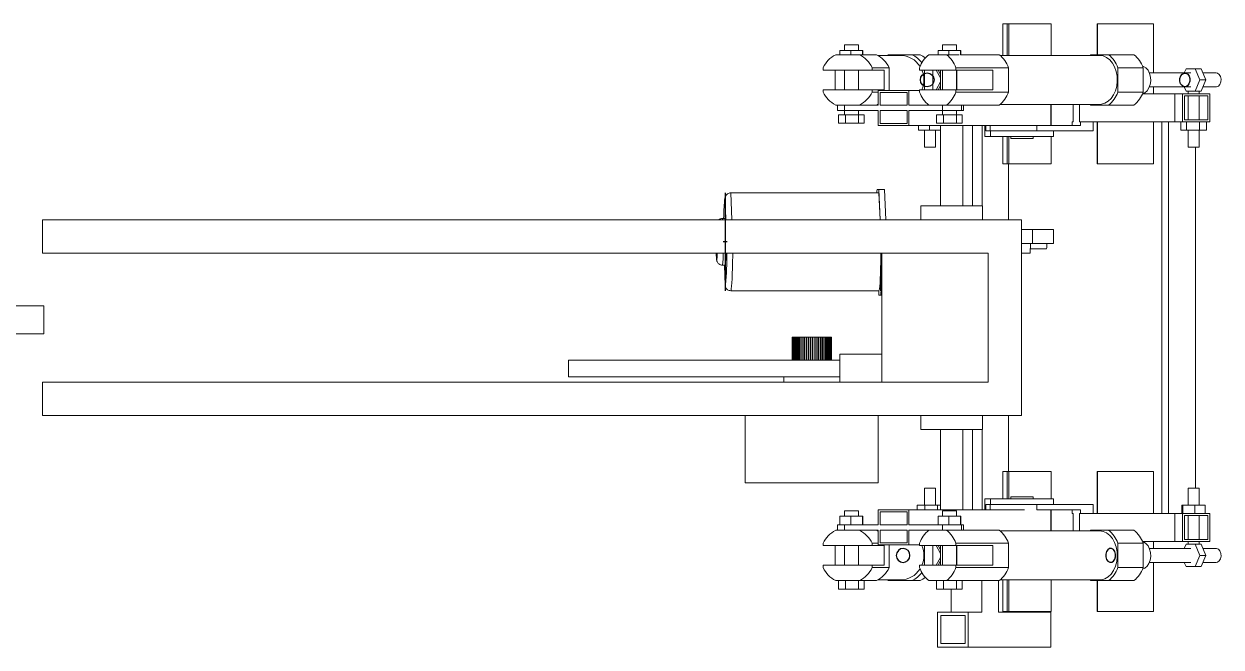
# Model space of a CAD drawing. Header units: millimetres. Extents: x 0 to 1189, y 0 to 841.
# Drawn here: x 562.8 to 648.4, y 146.2 to 190.8 of the extents above; entities that cross this region are included whole.
import ezdxf

# ---------------------------------------------------------------- set-up
doc = ezdxf.new("R2010")
doc.units = ezdxf.units.MM
doc.linetypes.add('CENTERX2', pattern=[20.32, 12.7, -2.54, 2.54, -2.54])

msp = doc.modelspace()

# ---------------------------------------------------------------- linework, layer by layer
at = {"color": 7, "linetype": 'Continuous', "lineweight": 15}
for p, q in [((632.813, 190.759), (632.813, 188.509)), ((633.13, 190.759), (632.813, 190.759)), ((633.13, 190.759), (633.13, 188.509)), ((633.261, 190.759), (633.13, 190.759)), ((633.261, 190.759), (633.261, 188.509)), ((633.261, 190.759), (636.274, 190.759)), ((636.274, 190.759), (636.274, 188.509)), ((639.565, 190.759), (639.565, 188.559)), ((639.565, 190.759), (639.597, 190.759)), ((639.597, 190.759), (639.597, 188.559)), ((639.597, 190.759), (643.6, 190.759)), ((643.6, 187.259), (643.6, 190.759)), ((621.496, 189.271), (621.496, 188.871)), ((621.496, 189.271), (622.496, 189.271)), ((622.496, 188.871), (622.496, 189.271)), ((628.503, 189.271), (628.503, 188.871)), ((628.503, 189.271), (629.503, 189.271)), ((629.503, 188.871), (629.503, 189.271)), ((620.875, 188.559), (622.573, 188.559)), ((621.18, 188.559), (621.18, 188.871)), ((621.18, 188.871), (621.964, 188.871)), ((621.964, 188.559), (621.964, 188.871)), ((621.964, 188.871), (622.779, 188.871)), ((622.777, 188.559), (622.573, 188.559)), ((622.779, 188.558), (622.779, 188.871)), ((622.779, 188.871), (622.811, 188.871)), ((623.795, 188.559), (622.78, 188.559)), ((622.811, 188.559), (622.811, 188.871)), ((625.479, 188.509), (623.889, 188.509)), ((624.536, 188.509), (624.63, 188.559)), ((624.63, 188.559), (626.328, 188.559)), ((626.916, 188.559), (626.328, 188.559)), ((627.541, 188.559), (628.79, 188.559)), ((628.188, 188.559), (628.188, 188.871)), ((628.188, 188.871), (628.971, 188.871)), ((629.697, 188.559), (628.79, 188.559)), ((628.971, 188.559), (628.971, 188.871)), ((628.971, 188.871), (629.787, 188.871)), ((629.787, 188.544), (629.787, 188.871)), ((629.787, 188.871), (629.818, 188.871)), ((632.558, 188.559), (629.788, 188.559)), ((629.818, 188.559), (629.818, 188.871)), ((639.746, 188.509), (632.627, 188.509)), ((639.052, 188.509), (639.122, 188.559)), ((639.122, 188.559), (640.371, 188.559)), ((642.185, 188.559), (640.371, 188.559)), ((619.971, 187.459), (619.971, 187.631)), ((619.971, 187.459), (623.477, 187.459)), ((620.83, 187.459), (620.83, 186.059)), ((621.496, 187.459), (621.496, 186.059)), ((622.496, 186.059), (622.496, 187.459)), ((623.477, 187.459), (623.477, 187.631)), ((624.699, 187.631), (623.477, 187.631)), ((624.337, 187.459), (623.477, 187.459)), ((624.337, 186.059), (624.337, 187.459)), ((624.699, 186.009), (624.699, 187.631)), ((626.876, 187.459), (626.876, 187.631)), ((626.876, 187.459), (629.456, 187.459)), ((627.233, 186.059), (627.233, 187.459)), ((627.821, 186.059), (627.821, 187.459)), ((628.366, 186.909), (628.057, 187.459)), ((628.366, 187.151), (628.192, 187.459)), ((628.366, 187.459), (628.366, 186.059)), ((628.503, 187.459), (628.503, 186.059)), ((629.456, 187.459), (629.456, 187.631)), ((633.223, 187.631), (629.456, 187.631)), ((632.106, 187.459), (629.456, 187.459)), ((629.503, 186.059), (629.503, 187.459)), ((629.527, 187.459), (629.527, 186.059)), ((632.106, 186.059), (632.106, 187.459)), ((633.223, 185.887), (633.223, 187.631)), ((642.85, 187.631), (641.036, 187.631)), ((641.036, 185.887), (641.036, 187.631)), ((642.85, 185.887), (642.85, 187.631)), ((645.795, 187.259), (645.919, 187.559)), ((645.919, 187.559), (646.581, 187.559)), ((646.581, 187.559), (646.912, 186.759)), ((647, 187.559), (646.581, 187.559)), ((647, 187.559), (647.331, 186.759)), ((628.057, 186.059), (628.366, 186.609)), ((646.25, 187.259), (643.297, 187.259)), ((646.912, 186.759), (646.581, 185.959)), ((647.331, 186.759), (646.912, 186.759)), ((647.331, 186.759), (647, 185.959)), ((648.064, 187.259), (647.124, 187.259)), ((619.971, 185.887), (619.971, 186.059)), ((619.971, 186.059), (623.477, 186.059)), ((623.477, 185.887), (623.477, 186.059)), ((623.477, 186.059), (624.337, 186.059)), ((623.922, 185.887), (623.477, 185.887)), ((623.922, 186.009), (623.922, 184.959)), ((626.112, 186.009), (623.922, 186.009)), ((625.989, 185.869), (624.045, 185.869)), ((624.045, 185.869), (624.045, 184.959)), ((625.989, 184.959), (625.989, 185.869)), ((626.112, 184.959), (626.112, 186.009)), ((626.876, 186.009), (626.112, 186.009)), ((626.876, 185.887), (626.876, 186.059)), ((626.876, 186.059), (629.456, 186.059)), ((628.192, 186.059), (628.366, 186.367)), ((628.366, 186.317), (628.327, 186.298)), ((629.456, 185.887), (629.456, 186.059)), ((629.456, 186.059), (632.106, 186.059)), ((633.223, 185.887), (629.456, 185.887)), ((642.85, 185.887), (641.036, 185.887)), ((642.801, 185.759), (645.118, 185.759)), ((643.297, 186.259), (646.25, 186.259)), ((643.6, 185.759), (643.6, 186.259)), ((645.118, 185.759), (645.118, 183.759)), ((645.118, 185.759), (645.671, 185.759)), ((645.671, 185.759), (645.671, 183.759)), ((647.617, 185.759), (645.671, 185.759)), ((645.919, 185.959), (645.795, 186.259)), ((646.061, 185.959), (645.919, 185.959)), ((646.06, 185.959), (646.06, 185.759)), ((646.44, 185.959), (646.061, 185.959)), ((646.581, 185.959), (646.44, 185.959)), ((647, 185.959), (646.581, 185.959)), ((646.86, 185.759), (646.86, 185.959)), ((647.124, 186.259), (648.064, 186.259)), ((647.617, 183.759), (647.617, 185.759)), ((620.875, 184.959), (622.279, 184.959)), ((620.996, 184.959), (620.996, 184.559)), ((621.513, 184.559), (621.513, 184.959)), ((623.922, 184.959), (622.279, 184.959)), ((623.922, 185.028), (623.795, 184.959)), ((623.889, 185.009), (623.922, 185.009)), ((625.989, 184.959), (624.045, 184.959)), ((627.742, 184.959), (626.112, 184.959)), ((627.742, 184.959), (628.79, 184.959)), ((628.521, 184.959), (628.521, 184.559)), ((629.286, 184.959), (628.79, 184.959)), ((629.879, 184.959), (629.286, 184.959)), ((629.879, 184.559), (629.879, 184.959)), ((629.966, 184.959), (629.879, 184.959)), ((632.558, 184.959), (629.969, 184.959)), ((630.003, 184.559), (630.003, 184.959)), ((632.627, 185.009), (639.746, 185.009)), ((636.243, 183.509), (636.243, 185.009)), ((636.274, 185.009), (636.274, 183.509)), ((637.846, 185.009), (637.846, 183.759)), ((638.306, 185.009), (638.306, 183.759)), ((639.122, 184.959), (639.052, 185.009)), ((639.122, 184.959), (640.371, 184.959)), ((642.185, 184.959), (640.371, 184.959)), ((647.481, 185.619), (645.807, 185.619)), ((645.807, 185.619), (645.807, 183.899)), ((646.06, 185.619), (646.06, 183.899)), ((646.86, 183.899), (646.86, 185.619)), ((647.481, 183.899), (647.481, 185.619)), ((620.996, 184.559), (621.513, 184.559)), ((621.073, 183.671), (621.073, 184.271)), ((621.571, 184.271), (621.073, 184.271)), ((621.496, 184.559), (621.496, 184.271)), ((623.922, 184.559), (621.513, 184.559)), ((621.571, 183.671), (621.571, 184.271)), ((622.493, 184.271), (621.571, 184.271)), ((622.493, 183.671), (622.493, 184.271)), ((622.918, 184.271), (622.493, 184.271)), ((622.496, 184.271), (622.496, 184.559)), ((622.918, 183.671), (622.918, 184.271)), ((623.922, 184.559), (623.922, 183.509)), ((625.989, 184.559), (624.045, 184.559)), ((624.045, 184.559), (624.045, 183.649)), ((625.989, 183.649), (625.989, 184.559)), ((626.112, 183.509), (626.112, 184.559)), ((628.521, 184.559), (626.112, 184.559)), ((628.08, 183.671), (628.08, 184.271)), ((628.578, 184.271), (628.08, 184.271)), ((628.503, 184.559), (628.503, 184.271)), ((628.521, 184.559), (629.879, 184.559)), ((628.578, 183.671), (628.578, 184.271)), ((629.501, 184.271), (628.578, 184.271)), ((629.501, 183.671), (629.501, 184.271)), ((629.926, 184.271), (629.501, 184.271)), ((629.503, 184.271), (629.503, 184.559)), ((629.879, 184.559), (630.003, 184.559)), ((629.926, 183.671), (629.926, 184.271)), ((621.571, 183.671), (621.073, 183.671)), ((622.493, 183.671), (621.571, 183.671)), ((622.918, 183.671), (622.493, 183.671)), ((623.922, 183.509), (626.112, 183.509)), ((624.045, 183.649), (625.989, 183.649)), ((635.254, 183.509), (626.112, 183.509)), ((626.803, 183.159), (626.803, 183.509)), ((627.586, 183.159), (626.803, 183.159)), ((627.218, 183.159), (627.218, 181.959)), ((627.586, 183.159), (627.586, 183.509)), ((628.366, 183.159), (627.586, 183.159)), ((628.018, 181.959), (628.018, 183.159)), ((628.578, 183.671), (628.08, 183.671)), ((628.366, 183.509), (628.366, 177.759)), ((629.501, 183.671), (628.578, 183.671)), ((629.926, 183.671), (629.501, 183.671)), ((629.966, 177.759), (629.966, 183.509)), ((630.656, 183.509), (630.656, 177.759)), ((631.343, 183.509), (631.343, 177.759)), ((631.526, 182.709), (631.526, 183.509)), ((631.618, 183.509), (631.618, 183.109)), ((631.925, 183.509), (631.925, 183.109)), ((635.254, 183.109), (635.254, 183.509)), ((638.368, 183.509), (635.254, 183.509)), ((637.784, 183.509), (637.784, 183.759)), ((637.846, 183.759), (637.784, 183.759)), ((638.368, 183.759), (638.306, 183.759)), ((638.368, 183.759), (639.279, 183.759)), ((638.368, 183.759), (638.368, 183.509)), ((639.279, 183.109), (639.279, 183.759)), ((639.279, 183.759), (645.118, 183.759)), ((639.565, 183.759), (639.565, 180.759)), ((639.597, 183.759), (639.597, 180.759)), ((643.6, 180.759), (643.6, 183.759)), ((644.197, 155.759), (644.197, 183.759)), ((644.658, 155.759), (644.658, 183.759)), ((645.118, 183.759), (645.671, 183.759)), ((645.537, 183.159), (645.537, 183.759)), ((645.954, 183.159), (645.537, 183.159)), ((645.671, 183.759), (646.531, 183.759)), ((645.807, 183.899), (647.481, 183.899)), ((645.954, 183.159), (645.954, 183.759)), ((646.876, 183.159), (645.954, 183.159)), ((646.06, 183.159), (646.06, 181.959)), ((646.876, 183.759), (646.531, 183.759)), ((646.86, 181.959), (646.86, 183.159)), ((646.876, 183.159), (646.876, 183.759)), ((646.954, 183.759), (646.876, 183.759)), ((647.382, 183.159), (646.876, 183.159)), ((646.954, 183.759), (647.617, 183.759)), ((647.382, 183.159), (647.382, 183.759)), ((631.934, 182.709), (631.526, 182.709)), ((631.618, 183.109), (631.934, 183.109)), ((631.934, 182.709), (631.934, 183.109)), ((631.934, 183.109), (635.254, 183.109)), ((636.442, 182.709), (631.934, 182.709)), ((632.813, 182.709), (632.813, 180.759)), ((633.13, 182.709), (633.13, 180.759)), ((633.261, 182.709), (633.261, 180.759)), ((633.383, 182.709), (633.383, 182.559)), ((633.383, 182.559), (634.884, 182.559)), ((634.884, 182.559), (634.983, 182.559)), ((634.983, 182.559), (634.983, 182.709)), ((635.254, 183.109), (639.279, 183.109)), ((636.274, 182.709), (636.274, 180.759)), ((636.442, 182.709), (636.442, 183.109)), ((628.018, 181.959), (627.218, 181.959)), ((646.86, 181.959), (646.06, 181.959)), ((646.604, 157.559), (646.604, 181.959)), ((633.13, 180.759), (632.813, 180.759)), ((633.261, 180.759), (633.13, 180.759)), ((633.221, 180.759), (633.221, 176.759)), ((633.261, 180.759), (636.274, 180.759)), ((639.565, 180.759), (639.597, 180.759)), ((639.597, 180.759), (643.6, 180.759)), ((623.832, 178.915), (623.966, 178.915)), ((623.966, 178.915), (624.055, 176.759)), ((624.366, 178.915), (623.966, 178.915)), ((624.366, 178.915), (624.455, 176.759)), ((613.373, 178.683), (623.964, 178.683)), ((624.043, 176.759), (623.964, 178.683)), ((626.966, 177.759), (626.966, 176.759)), ((626.966, 177.759), (631.366, 177.759)), ((631.366, 176.759), (631.366, 177.759)), ((564.166, 176.759), (564.166, 174.359)), ((564.166, 176.759), (634.166, 176.759)), ((612.973, 176.849), (612.774, 176.849)), ((634.166, 176.759), (634.166, 162.759)), ((634.939, 176.059), (634.166, 176.059)), ((634.939, 175.059), (634.939, 176.059)), ((636.44, 176.059), (636.44, 175.059)), ((634.939, 175.059), (634.166, 175.059)), ((634.791, 175.059), (634.773, 174.369)), ((634.781, 174.683), (635.954, 174.683)), ((564.166, 174.359), (631.766, 174.359)), ((624.118, 174.259), (624.118, 171.969)), ((624.166, 165.159), (624.166, 174.359)), ((631.766, 174.359), (631.766, 165.159)), ((634.773, 174.369), (634.166, 174.369)), ((612.774, 173.518), (612.973, 173.518)), ((612.92, 173.518), (612.98, 172.064)), ((613.373, 171.683), (623.964, 171.683)), ((623.965, 171.369), (623.952, 171.683)), ((624.093, 171.369), (623.965, 171.369)), ((624.166, 171.369), (624.093, 171.369)), ((564.27, 170.596), (556.27, 170.596)), ((564.27, 170.596), (564.27, 168.596)), ((564.27, 168.596), (556.27, 168.596)), ((617.767, 168.359), (617.767, 166.729)), ((617.769, 168.359), (617.767, 168.359)), ((617.769, 166.729), (617.769, 168.359)), ((617.781, 168.359), (617.769, 168.359)), ((617.781, 168.359), (617.781, 166.729)), ((617.785, 168.359), (617.781, 168.359)), ((617.785, 166.729), (617.785, 168.359)), ((617.81, 168.359), (617.785, 168.359)), ((617.81, 168.359), (617.81, 166.729)), ((617.817, 168.359), (617.81, 168.359)), ((617.817, 166.729), (617.817, 168.359)), ((617.854, 168.359), (617.817, 168.359)), ((617.854, 168.359), (617.854, 166.729)), ((617.864, 168.359), (617.854, 168.359)), ((617.864, 166.729), (617.864, 168.359)), ((617.912, 168.359), (617.864, 168.359)), ((617.912, 168.359), (617.912, 166.729)), ((617.925, 168.359), (617.912, 168.359)), ((617.925, 166.729), (617.925, 168.359)), ((617.985, 168.359), (617.925, 168.359)), ((617.985, 168.359), (617.985, 166.729)), ((617.999, 168.359), (617.985, 168.359)), ((617.999, 166.729), (617.999, 168.359)), ((618.07, 168.359), (617.999, 168.359)), ((618.07, 168.359), (618.07, 166.729)), ((618.086, 168.359), (618.07, 168.359)), ((618.086, 166.729), (618.086, 168.359)), ((618.167, 168.359), (618.086, 168.359)), ((618.167, 168.359), (618.167, 166.729)), ((618.185, 168.359), (618.167, 168.359)), ((618.185, 166.729), (618.185, 168.359)), ((618.275, 168.359), (618.185, 168.359)), ((618.275, 168.359), (618.275, 166.729)), ((618.295, 168.359), (618.275, 168.359)), ((618.295, 166.729), (618.295, 168.359)), ((618.392, 168.359), (618.295, 168.359)), ((618.392, 168.359), (618.392, 166.729)), ((618.415, 168.359), (618.392, 168.359)), ((618.415, 166.729), (618.415, 168.359)), ((618.518, 168.359), (618.415, 168.359)), ((618.518, 168.359), (618.518, 166.729)), ((618.542, 168.359), (618.518, 168.359)), ((618.542, 166.729), (618.542, 168.359)), ((618.652, 168.359), (618.542, 168.359)), ((618.652, 168.359), (618.652, 166.729)), ((618.677, 168.359), (618.652, 168.359)), ((618.677, 166.729), (618.677, 168.359)), ((618.791, 168.359), (618.677, 168.359)), ((618.791, 168.359), (618.791, 166.729)), ((618.816, 168.359), (618.791, 168.359)), ((618.816, 166.729), (618.816, 168.359)), ((618.934, 168.359), (618.816, 168.359)), ((618.934, 168.359), (618.934, 166.729)), ((618.96, 168.359), (618.934, 168.359)), ((618.96, 166.729), (618.96, 168.359)), ((619.079, 168.359), (618.96, 168.359)), ((619.079, 168.359), (619.079, 166.729)), ((619.106, 168.359), (619.079, 168.359)), ((619.106, 166.729), (619.106, 168.359)), ((619.226, 168.359), (619.106, 168.359)), ((619.226, 168.359), (619.226, 166.729)), ((619.252, 168.359), (619.226, 168.359)), ((619.252, 166.729), (619.252, 168.359)), ((619.372, 168.359), (619.252, 168.359)), ((619.372, 168.359), (619.372, 166.729)), ((619.398, 168.359), (619.372, 168.359)), ((619.398, 166.729), (619.398, 168.359)), ((619.515, 168.359), (619.398, 168.359)), ((619.515, 168.359), (619.515, 166.729)), ((619.541, 168.359), (619.515, 168.359)), ((619.541, 166.729), (619.541, 168.359)), ((619.655, 168.359), (619.541, 168.359)), ((619.655, 168.359), (619.655, 166.729)), ((619.68, 168.359), (619.655, 168.359)), ((619.68, 166.729), (619.68, 168.359)), ((619.79, 168.359), (619.68, 168.359)), ((619.79, 168.359), (619.79, 166.729)), ((619.813, 168.359), (619.79, 168.359)), ((619.813, 166.729), (619.813, 168.359)), ((619.917, 168.359), (619.813, 168.359)), ((619.917, 168.359), (619.917, 166.729)), ((619.939, 168.359), (619.917, 168.359)), ((619.939, 166.729), (619.939, 168.359)), ((620.037, 168.359), (619.939, 168.359)), ((620.037, 168.359), (620.037, 166.729)), ((620.057, 168.359), (620.037, 168.359)), ((620.057, 166.729), (620.057, 168.359)), ((620.146, 168.359), (620.057, 168.359)), ((620.146, 168.359), (620.146, 166.729)), ((620.165, 168.359), (620.146, 168.359)), ((620.165, 166.729), (620.165, 168.359)), ((620.245, 168.359), (620.165, 168.359)), ((620.245, 168.359), (620.245, 166.729)), ((620.262, 168.359), (620.245, 168.359)), ((620.262, 166.729), (620.262, 168.359)), ((620.333, 168.359), (620.262, 168.359)), ((620.333, 168.359), (620.333, 166.729)), ((620.347, 168.359), (620.333, 168.359)), ((620.347, 166.729), (620.347, 168.359)), ((620.407, 168.359), (620.347, 168.359)), ((620.407, 168.359), (620.407, 166.729)), ((620.419, 168.359), (620.407, 168.359)), ((620.419, 166.729), (620.419, 168.359)), ((620.468, 168.359), (620.419, 168.359)), ((620.468, 168.359), (620.468, 166.729)), ((620.478, 168.359), (620.468, 168.359)), ((620.478, 166.729), (620.478, 168.359)), ((620.515, 168.359), (620.478, 168.359)), ((620.515, 168.359), (620.515, 166.729)), ((620.522, 168.359), (620.515, 168.359)), ((620.522, 166.729), (620.522, 168.359)), ((620.546, 168.359), (620.522, 168.359)), ((620.546, 168.359), (620.546, 166.729)), ((620.551, 168.359), (620.546, 168.359)), ((620.551, 166.729), (620.551, 168.359)), ((620.563, 168.359), (620.551, 168.359)), ((620.563, 168.359), (620.563, 166.729)), ((620.565, 168.359), (620.563, 168.359)), ((620.565, 166.729), (620.565, 168.359)), ((621.166, 167.159), (624.166, 167.159)), ((621.166, 167.159), (621.166, 165.159)), ((621.166, 166.729), (601.766, 166.729)), ((601.766, 165.529), (601.766, 166.729)), ((564.166, 165.159), (631.766, 165.159)), ((564.166, 162.759), (564.166, 165.159)), ((601.766, 165.529), (621.166, 165.529)), ((617.166, 165.529), (617.166, 165.159)), ((564.166, 162.759), (634.166, 162.759)), ((614.41, 162.759), (614.41, 157.959)), ((620.166, 162.754), (620.166, 162.759)), ((620.166, 162.754), (624.166, 162.754)), ((623.922, 157.959), (623.922, 162.754)), ((624.166, 162.754), (624.166, 162.759)), ((626.966, 162.759), (626.966, 161.759)), ((631.366, 161.759), (631.366, 162.759)), ((633.221, 162.759), (633.221, 158.759)), ((626.966, 161.759), (631.366, 161.759)), ((628.366, 161.759), (628.366, 156.009)), ((629.966, 156.009), (629.966, 161.759)), ((630.656, 161.759), (630.656, 156.009)), ((631.343, 161.759), (631.343, 156.009)), ((632.813, 158.759), (632.813, 156.809)), ((633.13, 158.759), (632.813, 158.759)), ((633.13, 156.809), (633.13, 158.759)), ((633.261, 158.759), (633.13, 158.759)), ((633.261, 156.809), (633.261, 158.759)), ((633.261, 158.759), (636.274, 158.759)), ((636.274, 156.809), (636.274, 158.759)), ((639.565, 155.759), (639.565, 158.759)), ((639.565, 158.759), (639.597, 158.759)), ((639.597, 155.759), (639.597, 158.759)), ((639.597, 158.759), (643.6, 158.759)), ((643.6, 155.759), (643.6, 158.759)), ((614.41, 157.959), (623.922, 157.959)), ((627.218, 157.559), (627.218, 156.359)), ((627.218, 157.559), (628.008, 157.559)), ((628.008, 157.559), (628.018, 157.559)), ((628.018, 156.359), (628.018, 157.559)), ((646.06, 157.559), (646.06, 156.359)), ((646.06, 157.559), (646.86, 157.559)), ((646.86, 156.359), (646.86, 157.559)), ((631.526, 156.809), (631.526, 156.009)), ((631.934, 156.809), (631.526, 156.809)), ((631.934, 156.809), (631.934, 156.409)), ((636.442, 156.809), (631.934, 156.809)), ((633.383, 156.959), (633.383, 156.809)), ((634.983, 156.959), (633.383, 156.959)), ((634.983, 156.809), (634.983, 156.959)), ((636.442, 156.409), (636.442, 156.809)), ((621.496, 155.959), (621.496, 155.559)), ((621.496, 155.959), (622.496, 155.959)), ((622.496, 155.559), (622.496, 155.959)), ((623.922, 154.959), (623.922, 156.009)), ((623.922, 156.009), (626.112, 156.009)), ((624.045, 155.869), (625.989, 155.869)), ((624.045, 154.959), (624.045, 155.869)), ((625.989, 155.869), (625.989, 154.959)), ((626.112, 156.009), (626.112, 154.959)), ((634.371, 156.009), (626.112, 156.009)), ((626.7, 156.359), (626.7, 156.009)), ((626.7, 156.359), (627.241, 156.359)), ((627.241, 156.359), (627.241, 156.009)), ((627.241, 156.359), (628.16, 156.359)), ((628.16, 156.359), (628.16, 156.009)), ((628.16, 156.359), (628.366, 156.359)), ((628.503, 155.959), (628.503, 155.559)), ((628.503, 155.959), (629.503, 155.959)), ((629.503, 155.559), (629.503, 155.959)), ((631.618, 156.009), (631.618, 156.409)), ((631.618, 156.409), (631.934, 156.409)), ((631.925, 156.409), (631.925, 156.009)), ((631.934, 156.409), (635.254, 156.409)), ((635.254, 156.409), (635.254, 156.009)), ((635.254, 156.409), (639.279, 156.409)), ((638.368, 156.009), (635.254, 156.009)), ((636.243, 156.009), (636.243, 154.509)), ((636.274, 154.509), (636.274, 156.009)), ((637.784, 156.009), (637.784, 155.759)), ((637.846, 155.759), (637.784, 155.759)), ((637.846, 154.509), (637.846, 155.759)), ((638.368, 155.759), (638.306, 155.759)), ((638.306, 154.509), (638.306, 155.759)), ((638.368, 155.759), (638.368, 156.009)), ((638.368, 155.759), (639.279, 155.759)), ((639.279, 156.409), (639.279, 155.759)), ((639.279, 155.759), (645.118, 155.759)), ((645.118, 153.759), (645.118, 155.759)), ((645.118, 155.759), (645.671, 155.759)), ((645.624, 156.359), (645.624, 155.759)), ((645.624, 156.359), (645.7, 156.359)), ((645.671, 153.759), (645.671, 155.759)), ((645.671, 155.759), (646.371, 155.759)), ((645.7, 156.359), (645.7, 155.759)), ((645.7, 156.359), (646.535, 156.359)), ((646.371, 155.759), (646.535, 155.759)), ((646.535, 156.359), (646.535, 155.759)), ((646.535, 156.359), (647.295, 156.359)), ((646.535, 155.759), (646.791, 155.759)), ((646.791, 155.759), (647.617, 155.759)), ((647.295, 156.359), (647.295, 155.759)), ((647.617, 155.759), (647.617, 153.759)), ((620.996, 154.959), (620.996, 154.559)), ((620.996, 154.959), (621.513, 154.959)), ((621.18, 154.959), (621.18, 155.559)), ((621.18, 155.559), (621.964, 155.559)), ((621.513, 154.959), (621.513, 154.559)), ((623.922, 154.959), (621.513, 154.959)), ((621.964, 154.959), (621.964, 155.559)), ((621.964, 155.559), (622.779, 155.559)), ((622.779, 154.959), (622.779, 155.559)), ((622.779, 155.559), (622.811, 155.559)), ((622.811, 154.959), (622.811, 155.559)), ((625.989, 154.959), (624.045, 154.959)), ((628.521, 154.959), (626.112, 154.959)), ((628.188, 154.959), (628.188, 155.559)), ((628.188, 155.559), (628.971, 155.559)), ((628.521, 154.559), (628.521, 154.959)), ((628.521, 154.959), (629.879, 154.959)), ((628.971, 154.959), (628.971, 155.559)), ((628.971, 155.559), (629.787, 155.559)), ((629.787, 154.959), (629.787, 155.559)), ((629.787, 155.559), (629.818, 155.559)), ((629.818, 154.959), (629.818, 155.559)), ((629.879, 154.959), (629.879, 154.559)), ((629.879, 154.959), (630.003, 154.959)), ((630.003, 154.559), (630.003, 154.959)), ((645.807, 155.619), (647.481, 155.619)), ((645.807, 153.899), (645.807, 155.619)), ((646.06, 155.619), (646.06, 153.899)), ((646.86, 153.899), (646.86, 155.619)), ((647.481, 155.619), (647.481, 153.899)), ((620.875, 154.559), (622.279, 154.559)), ((623.922, 154.559), (622.279, 154.559)), ((623.795, 154.559), (623.922, 154.49)), ((623.922, 154.509), (623.889, 154.509)), ((623.922, 153.509), (623.922, 154.559)), ((625.989, 154.559), (624.045, 154.559)), ((624.045, 153.649), (624.045, 154.559)), ((625.989, 154.559), (625.989, 153.649)), ((626.112, 154.559), (626.112, 153.509)), ((627.742, 154.559), (626.112, 154.559)), ((627.742, 154.559), (628.79, 154.559)), ((629.286, 154.559), (628.79, 154.559)), ((629.879, 154.559), (629.286, 154.559)), ((629.969, 154.559), (629.879, 154.559)), ((632.558, 154.559), (629.969, 154.559)), ((639.746, 154.509), (632.627, 154.509)), ((639.052, 154.509), (639.122, 154.559)), ((639.122, 154.559), (640.371, 154.559)), ((642.185, 154.559), (640.371, 154.559)), ((619.971, 153.459), (619.971, 153.631)), ((619.971, 153.459), (623.477, 153.459)), ((620.83, 153.459), (620.83, 152.059)), ((621.496, 153.459), (621.496, 152.059)), ((622.496, 152.059), (622.496, 153.459)), ((623.477, 153.459), (623.477, 153.631)), ((623.922, 153.631), (623.477, 153.631)), ((624.337, 153.459), (623.477, 153.459)), ((626.112, 153.509), (623.922, 153.509)), ((625.989, 153.649), (624.045, 153.649)), ((624.337, 152.059), (624.337, 153.459)), ((624.699, 151.887), (624.699, 153.509)), ((626.876, 153.509), (626.112, 153.509)), ((626.876, 153.459), (626.876, 153.631)), ((626.876, 153.459), (629.456, 153.459)), ((627.233, 152.059), (627.233, 153.459)), ((627.821, 152.059), (627.821, 153.459)), ((628.057, 153.459), (628.366, 152.909)), ((628.192, 153.459), (628.366, 153.151)), ((628.366, 153.201), (628.327, 153.22)), ((628.366, 153.459), (628.366, 152.059)), ((628.503, 153.459), (628.503, 152.059)), ((629.456, 153.459), (629.456, 153.631)), ((633.223, 153.631), (629.456, 153.631)), ((632.106, 153.459), (629.456, 153.459)), ((629.503, 152.059), (629.503, 153.459)), ((629.527, 153.459), (629.527, 152.059)), ((632.106, 152.059), (632.106, 153.459)), ((633.223, 151.887), (633.223, 153.631)), ((641.036, 151.887), (641.036, 153.631)), ((642.85, 153.631), (641.036, 153.631)), ((642.801, 153.759), (645.118, 153.759)), ((642.85, 151.887), (642.85, 153.631)), ((646.25, 153.259), (643.297, 153.259)), ((643.6, 153.259), (643.6, 153.759)), ((645.118, 153.759), (645.671, 153.759)), ((647.617, 153.759), (645.671, 153.759)), ((645.919, 153.559), (645.795, 153.259)), ((647.481, 153.899), (645.807, 153.899)), ((646.061, 153.559), (645.919, 153.559)), ((646.06, 153.759), (646.06, 153.559)), ((646.061, 153.559), (646.44, 153.559)), ((646.581, 153.559), (646.44, 153.559)), ((646.912, 152.759), (646.581, 153.559)), ((646.581, 153.559), (647, 153.559)), ((646.86, 153.559), (646.86, 153.759)), ((647.331, 152.759), (647, 153.559)), ((648.064, 153.259), (647.124, 153.259)), ((628.366, 152.609), (628.057, 152.059)), ((628.366, 152.367), (628.192, 152.059)), ((646.581, 151.959), (646.912, 152.759)), ((646.912, 152.759), (647.331, 152.759)), ((647, 151.959), (647.331, 152.759)), ((619.971, 151.887), (619.971, 152.059)), ((619.971, 152.059), (623.477, 152.059)), ((623.477, 151.887), (623.477, 152.059)), ((623.477, 152.059), (624.337, 152.059)), ((624.699, 151.887), (623.477, 151.887)), ((626.876, 151.887), (626.876, 152.059)), ((626.876, 152.059), (629.456, 152.059)), ((629.456, 151.887), (629.456, 152.059)), ((629.456, 152.059), (632.106, 152.059)), ((633.223, 151.887), (629.456, 151.887)), ((642.85, 151.887), (641.036, 151.887)), ((643.297, 152.259), (646.25, 152.259)), ((643.6, 148.759), (643.6, 152.259)), ((645.795, 152.259), (645.919, 151.959)), ((645.919, 151.959), (646.581, 151.959)), ((646.581, 151.959), (647, 151.959)), ((647.124, 152.259), (648.064, 152.259)), ((620.875, 150.959), (622.573, 150.959)), ((621.073, 150.359), (621.073, 150.959)), ((621.571, 150.359), (621.571, 150.959)), ((622.493, 150.359), (622.493, 150.959)), ((622.886, 150.959), (622.573, 150.959)), ((622.918, 150.959), (622.886, 150.959)), ((622.918, 150.359), (622.918, 150.959)), ((623.795, 150.959), (622.918, 150.959)), ((623.889, 151.009), (625.479, 151.009)), ((624.63, 150.959), (624.536, 151.009)), ((624.63, 150.959), (626.328, 150.959)), ((626.916, 150.959), (626.328, 150.959)), ((627.541, 150.959), (628.79, 150.959)), ((628.08, 150.359), (628.08, 150.959)), ((628.578, 150.359), (628.578, 150.959)), ((629.46, 150.959), (628.79, 150.959)), ((629.501, 150.959), (629.46, 150.959)), ((629.501, 150.359), (629.501, 150.959)), ((629.545, 150.959), (629.501, 150.959)), ((632.558, 150.959), (629.545, 150.959)), ((629.926, 150.359), (629.926, 150.959)), ((631.317, 148.709), (631.317, 150.959)), ((632.523, 148.709), (632.523, 150.959)), ((632.627, 151.009), (639.746, 151.009)), ((632.813, 151.009), (632.813, 148.759)), ((633.13, 148.759), (633.13, 151.009)), ((633.261, 148.759), (633.261, 151.009)), ((636.274, 148.759), (636.274, 151.009)), ((639.122, 150.959), (639.052, 151.009)), ((639.122, 150.959), (640.371, 150.959)), ((639.565, 148.759), (639.565, 150.959)), ((639.597, 148.759), (639.597, 150.959)), ((642.185, 150.959), (640.371, 150.959)), ((621.571, 150.359), (621.073, 150.359)), ((622.493, 150.359), (621.571, 150.359)), ((622.918, 150.359), (622.493, 150.359)), ((628.578, 150.359), (628.08, 150.359)), ((629.501, 150.359), (628.578, 150.359)), ((629.128, 148.709), (629.128, 150.359)), ((629.926, 150.359), (629.501, 150.359)), ((630.352, 148.709), (628.163, 148.709)), ((628.163, 148.709), (628.163, 146.209)), ((628.382, 148.459), (628.382, 146.459)), ((630.133, 148.459), (628.382, 148.459)), ((630.133, 146.459), (630.133, 148.459)), ((630.352, 146.209), (630.352, 148.709)), ((631.317, 148.709), (630.352, 148.709)), ((636.243, 148.709), (632.523, 148.709)), ((633.13, 148.759), (632.813, 148.759)), ((633.261, 148.759), (633.13, 148.759)), ((633.261, 148.759), (636.274, 148.759)), ((636.243, 146.209), (636.243, 148.709)), ((639.565, 148.759), (639.597, 148.759)), ((639.597, 148.759), (643.6, 148.759)), ((628.382, 146.459), (630.133, 146.459)), ((628.163, 146.209), (630.352, 146.209)), ((636.243, 146.209), (630.352, 146.209))]:
    msp.add_line(p, q, dxfattribs=at)
at = {"color": 8, "linetype": 'Continuous', "lineweight": 15}
for p, q in [((613.029, 176.759), (612.967, 178.279)), ((613.373, 178.683), (613.452, 176.759)), ((624.118, 174.259), (624.166, 174.259)), ((612.921, 173.518), (612.98, 172.088)), ((612.98, 172.088), (612.994, 172.125)), ((624.166, 171.969), (624.118, 171.969))]:
    msp.add_line(p, q, dxfattribs=at)
at = {"color": 7, "linetype": 'CENTERX2'}
for p, q in [((612.973, 178.683), (612.973, 171.683)), ((613.118, 175.183), (612.829, 175.183))]:
    msp.add_line(p, q, dxfattribs=at)
at = {"color": 7, "linetype": 'Continuous', "lineweight": 15, "flags": 128}
for points in [[(639.746, 188.509), (639.999, 188.473), (640.241, 188.367), (640.462, 188.195), (640.655, 187.965), (640.81, 187.685), (640.922, 187.367), (640.986, 187.024), (640.998, 186.67), (640.96, 186.32), (640.872, 185.988), (640.738, 185.688), (640.563, 185.431), (640.355, 185.229), (640.122, 185.089), (639.873, 185.018), (639.746, 185.009)], [(642.808, 187.742), (642.869, 187.722), (643.048, 187.613), (643.2, 187.442), (643.312, 187.219), (643.378, 186.962), (643.391, 186.691), (643.351, 186.424), (643.262, 186.182), (643.128, 185.983), (642.962, 185.842), (642.808, 185.776)], [(628.327, 187.22), (628.361, 187.204), (628.366, 187.201)], [(648.064, 187.259), (648.171, 187.236), (648.293, 187.143), (648.381, 186.991), (648.421, 186.804), (648.406, 186.61), (648.339, 186.439), (648.231, 186.316), (648.096, 186.261), (648.064, 186.259)], [(623.964, 171.683), (623.985, 171.719), (624.005, 171.825), (624.024, 172), (624.042, 172.239), (624.059, 172.538), (624.073, 172.891), (624.085, 173.291), (624.095, 173.729), (624.102, 174.197), (624.104, 174.359)], [(624.081, 171.969), (624.082, 171.854), (624.084, 171.757), (624.088, 171.691), (624.093, 171.669), (624.098, 171.691), (624.102, 171.757), (624.105, 171.854), (624.105, 171.969), (624.105, 172.083), (624.102, 172.181), (624.098, 172.246), (624.093, 172.269), (624.088, 172.246), (624.084, 172.181), (624.082, 172.083), (624.081, 171.969)], [(639.746, 154.509), (639.999, 154.473), (640.241, 154.367), (640.462, 154.195), (640.655, 153.965), (640.81, 153.685), (640.922, 153.367), (640.986, 153.024), (640.998, 152.67), (640.96, 152.32), (640.872, 151.988), (640.738, 151.688), (640.563, 151.431), (640.355, 151.229), (640.122, 151.089), (639.873, 151.018), (639.746, 151.009)], [(642.808, 153.742), (642.869, 153.722), (643.048, 153.613), (643.2, 153.442), (643.312, 153.219), (643.378, 152.962), (643.391, 152.691), (643.351, 152.424), (643.262, 152.182), (643.128, 151.983), (642.962, 151.842), (642.808, 151.776)], [(648.064, 152.259), (648.171, 152.282), (648.293, 152.375), (648.381, 152.527), (648.421, 152.714), (648.406, 152.908), (648.339, 153.079), (648.231, 153.202), (648.096, 153.257), (648.064, 153.259)], [(628.327, 152.298), (628.361, 152.314), (628.366, 152.317)]]:
    msp.add_lwpolyline(points, dxfattribs=at)
at = {"color": 7, "linetype": 'Continuous', "flags": 128}
for points in [[(627.902, 186.767), (627.868, 186.575), (627.765, 186.411), (627.608, 186.3), (627.422, 186.259), (627.236, 186.294), (627.076, 186.4), (626.968, 186.561), (626.928, 186.751), (626.962, 186.943), (627.065, 187.107), (627.222, 187.218), (627.407, 187.259), (627.594, 187.224), (627.754, 187.118), (627.862, 186.957), (627.902, 186.767)], [(645.532, 186.485), (645.48, 186.666), (645.481, 186.861), (645.536, 187.041), (645.635, 187.177), (645.765, 187.25), (645.905, 187.248), (646.034, 187.172), (646.131, 187.033), (646.184, 186.852), (646.182, 186.657), (646.128, 186.477), (646.028, 186.341), (645.898, 186.268), (645.758, 186.27), (645.63, 186.346), (645.532, 186.485)], [(626.183, 152.751), (626.149, 152.943), (626.045, 153.107), (625.889, 153.218), (625.703, 153.259), (625.516, 153.224), (625.357, 153.118), (625.249, 152.957), (625.209, 152.767), (625.243, 152.575), (625.346, 152.411), (625.502, 152.3), (625.688, 152.259), (625.875, 152.294), (626.035, 152.4), (626.143, 152.561), (626.183, 152.751)], [(640.23, 153.033), (640.178, 152.852), (640.179, 152.657), (640.234, 152.477), (640.334, 152.341), (640.463, 152.268), (640.603, 152.27), (640.732, 152.346), (640.83, 152.485), (640.882, 152.666), (640.88, 152.861), (640.826, 153.041), (640.726, 153.177), (640.596, 153.25), (640.457, 153.248), (640.328, 153.172), (640.23, 153.033)]]:
    msp.add_lwpolyline(points, dxfattribs=at)
at = {"color": 8, "linetype": 'Continuous', "lineweight": 15, "flags": 128}
for points in [[(612.967, 178.279), (612.946, 178.212), (612.934, 178.135)], [(612.334, 174.359), (612.335, 174.344), (612.344, 174.142), (612.355, 174), (612.368, 173.927), (612.38, 173.927), (612.384, 173.944)], [(613.513, 174.359), (613.511, 174.197), (613.504, 173.729), (613.494, 173.291), (613.482, 172.891), (613.468, 172.538), (613.451, 172.239), (613.433, 172), (613.414, 171.825), (613.394, 171.719), (613.373, 171.683)]]:
    msp.add_lwpolyline(points, dxfattribs=at)
at = {"color": 7, "linetype": 'Continuous', "lineweight": 15}
for centre, radius, start, end in [((621.759, 186.793), 1.975, 116.60023, 154.90485), ((621.689, 186.793), 1.975, 25.09557, 63.40011), ((622.911, 186.793), 1.975, 25.09591, 63.39901), ((625.471, 186.813), 1.696, 32.12093, 89.71306), ((625.453, 186.805), 1.96, 36.58144, 63.47809), ((628.62, 187.084), 1.827, 126.17124, 162.58778), ((626.051, 186.82), 1.943, 50.88767, 63.54258), ((627.712, 187.084), 1.827, 17.41222, 53.82876), ((631.479, 187.084), 1.827, 17.41063, 53.83036), ((639.292, 187.084), 1.827, 17.41222, 53.82876), ((641.106, 187.084), 1.827, 17.41239, 53.82957), ((625.393, 186.759), 1.791, 336.9965, 23.0035), ((621.759, 186.725), 1.975, 205.09542, 243.39987), ((621.689, 186.725), 1.975, 296.59979, 334.90416), ((628.62, 186.434), 1.827, 197.41245, 233.82889), ((627.712, 186.434), 1.827, 306.17111, 342.58755), ((631.479, 186.434), 1.827, 306.16952, 342.58915), ((639.292, 186.434), 1.827, 306.17111, 342.58755), ((641.106, 186.434), 1.827, 306.1703, 342.58739), ((624.806, 178.716), 0.994, 168.4673, 181.90344), ((628.71, 176.648), 15.846, 174.61605, 179.27244), ((612.772, 176.751), 0.224, 1.94247, 25.82992), ((633.57, 174.998), 2.405, 352.48646, 1.39755), ((608.212, 174.444), 4.202, 353.16122, 358.83803), ((608.961, 174.225), 4.075, 350.00456, 1.88496), ((595.042, 174.066), 18.057, 353.82934, 0.92942), ((625.519, 174.259), 1.401, 179.99725, 195.04291), ((620.458, 171.819), 3.663, 352.93809, 2.34263), ((621.759, 152.793), 1.975, 116.60012, 154.90478), ((621.689, 152.793), 1.975, 25.09564, 63.40022), ((628.62, 153.084), 1.827, 126.17111, 162.58773), ((627.712, 153.084), 1.827, 17.41227, 53.82889), ((631.479, 153.084), 1.827, 17.41068, 53.83048), ((639.292, 153.084), 1.827, 17.41227, 53.82889), ((641.106, 153.084), 1.827, 17.41244, 53.8297), ((625.393, 152.759), 1.791, 336.99665, 23.00335), ((621.759, 152.725), 1.975, 205.09522, 243.39988), ((621.689, 152.725), 1.975, 296.59978, 334.90436), ((622.911, 152.725), 1.975, 296.60087, 334.90402), ((625.471, 152.704), 1.695, 270.27547, 327.89072), ((625.453, 152.713), 1.96, 296.5215, 323.41868), ((628.62, 152.434), 1.827, 197.41227, 233.82889), ((627.712, 152.434), 1.827, 306.17111, 342.58773), ((631.479, 152.434), 1.827, 306.16952, 342.58932), ((639.292, 152.434), 1.827, 306.17111, 342.58773), ((641.106, 152.434), 1.827, 306.1703, 342.58756), ((626.051, 152.698), 1.942, 296.4564, 309.11267)]:
    msp.add_arc(centre, radius, start, end, dxfattribs=at)
at = {"color": 8, "linetype": 'Continuous', "lineweight": 15}
for centre, radius, start, end in [((612.572, 176.751), 0.224, 1.9281, 25.87288), ((608.761, 174.225), 4.075, 350.00456, 1.88496)]:
    msp.add_arc(centre, radius, start, end, dxfattribs=at)
at = {"color": 7, "linetype": 'Continuous', "lineweight": 15}
for points, knots in [([(613.045, 178.513), (613.039, 178.506), (613.013, 178.475), (612.991, 178.421), (612.968, 178.359), (612.952, 178.287), (612.943, 178.225), (612.938, 178.187)], [0, 0, 0, 0, 0.0418547, 0.1785983, 0.3510346, 0.59575, 1, 1, 1, 1]), ([(612.967, 178.279), (612.967, 178.28), (612.967, 178.32), (612.981, 178.405), (613.039, 178.519), (613.131, 178.61), (613.246, 178.672), (613.331, 178.679), (613.373, 178.683)], [0, 0, 0, 0, 0.003174, 0.199556, 0.413427, 0.612827, 0.806297, 1, 1, 1, 1]), ([(612.773, 176.844), (612.738, 176.843), (612.661, 176.841), (612.574, 176.804), (612.534, 176.767), (612.525, 176.759)], [0, 0, 0, 0, 0.3864921, 0.862077, 1, 1, 1, 1]), ([(634.939, 176.059), (635.099, 176.059), (635.432, 176.059), (635.852, 176.059), (636.156, 176.059), (636.317, 176.059), (636.416, 176.059), (636.432, 176.059), (636.44, 176.059)], [0, 0, 0, 0, 0.25152, 0.524517, 0.65583, 0.786322, 0.893353, 1, 1, 1, 1]), ([(634.939, 175.059), (635.099, 175.059), (635.432, 175.059), (635.852, 175.059), (636.156, 175.059), (636.317, 175.059), (636.416, 175.059), (636.432, 175.059), (636.44, 175.059)], [0, 0, 0, 0, 0.25152, 0.524517, 0.65583, 0.786322, 0.893353, 1, 1, 1, 1]), ([(612.334, 174.359), (612.335, 174.328), (612.339, 174.219), (612.347, 174.074), (612.357, 173.951), (612.368, 173.875), (612.383, 173.809), (612.416, 173.726), (612.482, 173.633), (612.585, 173.558), (612.691, 173.516), (612.757, 173.522), (612.774, 173.524)], [0, 0, 0, 0, 0.074424, 0.264147, 0.459909, 0.570904, 0.643202, 0.712913, 0.785854, 0.871219, 0.965629, 1, 1, 1, 1]), ([(613.373, 171.683), (613.331, 171.687), (613.246, 171.695), (613.134, 171.756), (613.045, 171.848), (612.991, 171.962), (612.98, 172.046), (612.98, 172.087), (612.98, 172.088)], [0, 0, 0, 0, 0.193688, 0.387178, 0.586572, 0.800443, 0.996826, 1, 1, 1, 1])]:
    msp.add_open_spline(points, degree=3, knots=knots, dxfattribs=at)

doc.saveas('drawing.dxf')
